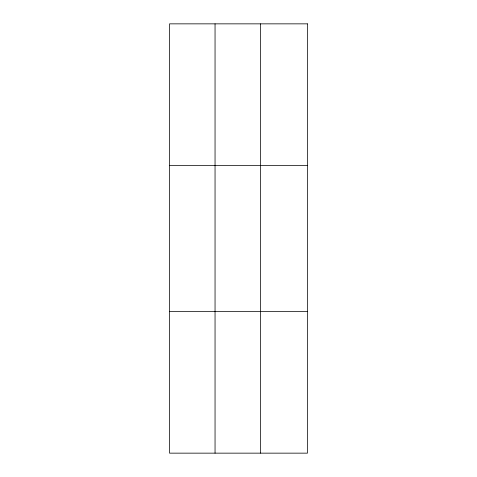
<?xml version="1.0" encoding="UTF-8"?>
<svg xmlns="http://www.w3.org/2000/svg" width="477" height="477" viewBox="0 0 477 477"><rect width="100%" height="100%" fill="white"/><g stroke="black" fill="none" stroke-linecap="round" stroke-linejoin="round"><path stroke-width="0.72" d="M215.049 453.15L215.049 23.85M260.567 453.15L260.567 23.85M169.538 165.519L307.462 165.519M169.538 311.481L307.462 311.481M307.462 23.85L169.538 23.85L169.538 453.15L307.462 453.15L307.462 23.85"/></g></svg>
